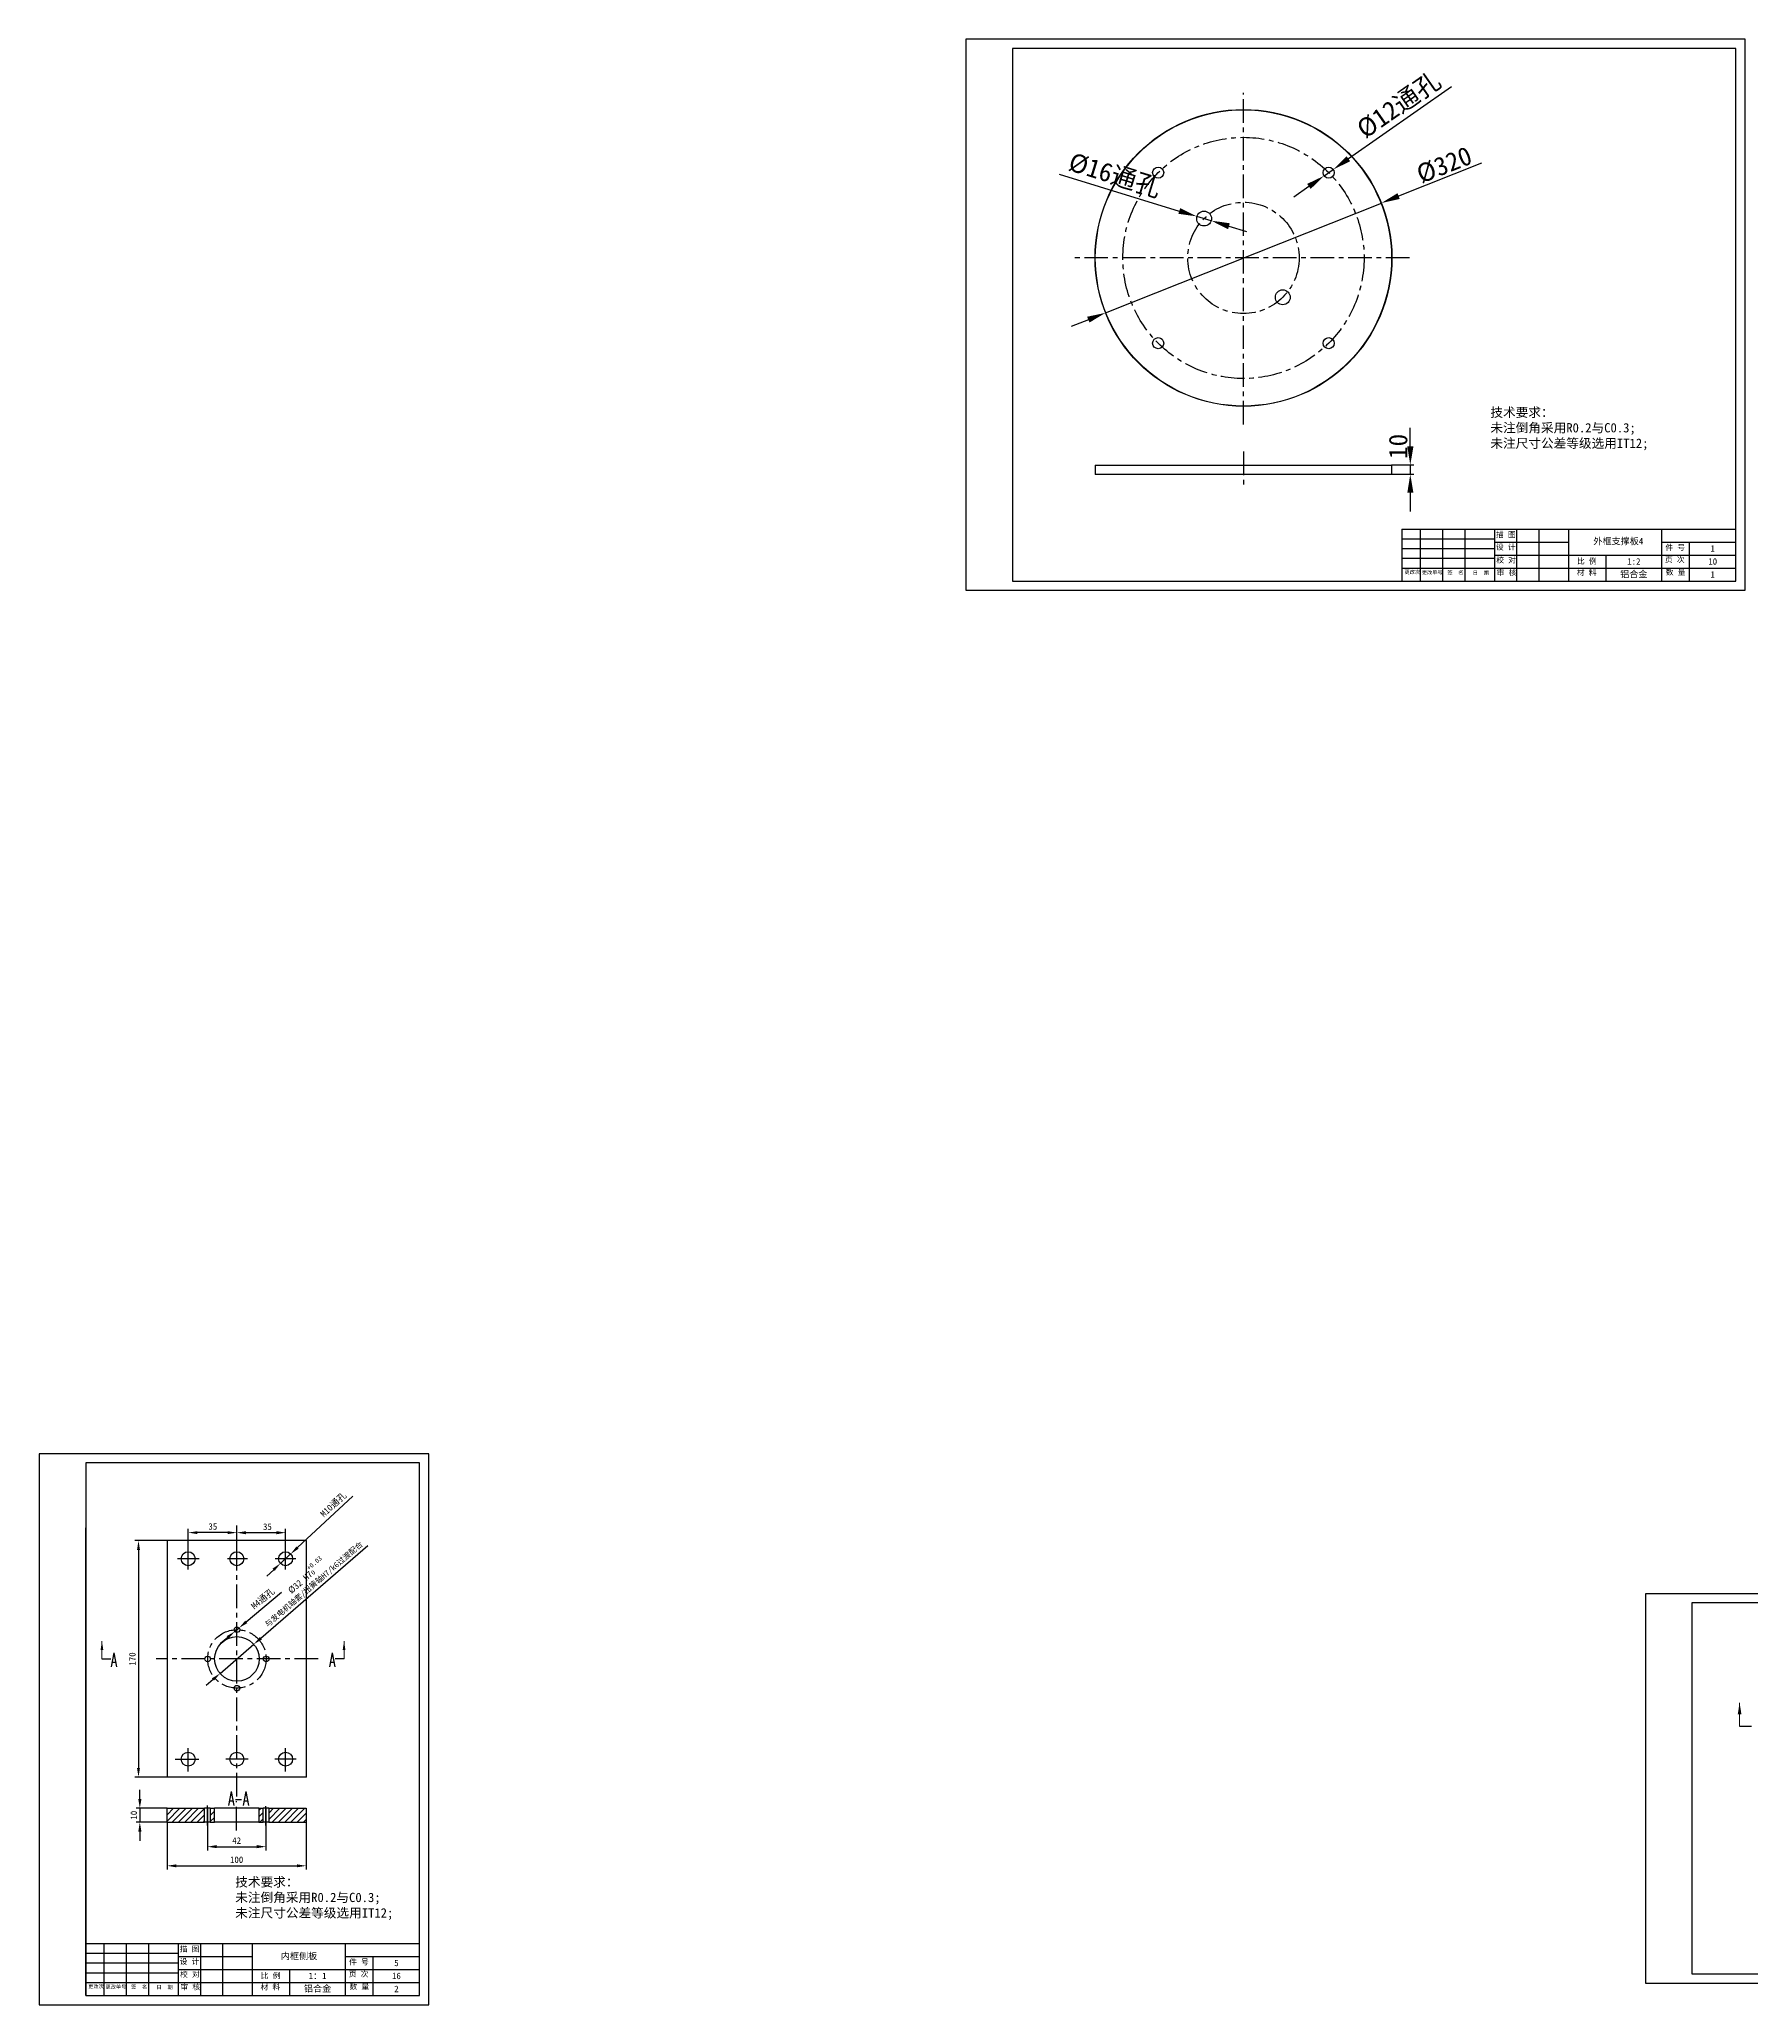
# Model space of a CAD drawing. Header units: millimetres. Extents: x -473 to 6267, y 319 to 3284.
# Drawn here: x 4545 to 5468, y 319 to 1379 of the extents above; entities that cross this region are included whole.
import ezdxf

# ---------------------------------------------------------------- set-up
doc = ezdxf.new("R2010")
doc.units = ezdxf.units.MM
doc.linetypes.add('CENTERX2', pattern=[20.32, 12.7, -2.54, 2.54, -2.54])
for name, color, linetype in [('10', 7, 'Continuous'), ('SLD-0', 7, 'Continuous'), ('轮廓实线层', 170, 'Continuous')]:
    doc.layers.add(name, color=color, linetype=linetype)
for name, color, linetype, lineweight in [('3mm', 7, 'Continuous', 30), ('中心线层', 1, 'CENTERX2', 25), ('标题栏', 7, 'Continuous', 25)]:
    doc.layers.add(name, color=color, linetype=linetype, lineweight=lineweight)
doc.styles.add('SLDTEXTSTYLE4', font='TXT', dxfattribs={"width": 0.566667, "bigfont": 'bigfont'})
doc.dimstyles.new('a0', dxfattribs={"dimtxt": 10, "dimasz": 10, "dimexe": 2, "dimexo": 0, "dimgap": 1.524, "dimtad": 1, "dimdec": 1, "dimzin": 0, "dimtxsty": 'Standard', "dimcen": 2.5, "dimazin": 0, "dimtfac": 1, "dimtdec": 1, "dimtmove": 1, "dimatfit": 3, "dimfxl": 1, "dimtzin": 0, "dimarcsym": 0})
doc.dimstyles.new('a3', dxfattribs={"dimtxt": 5, "dimasz": 5, "dimexe": 2, "dimexo": 0, "dimgap": 1.524, "dimtad": 1, "dimdec": 1, "dimzin": 0, "dimtxsty": 'Standard', "dimcen": 2.5, "dimazin": 0, "dimtp": 0.21, "dimtfac": 1, "dimtdec": 1, "dimtmove": 0, "dimatfit": 3, "dimfxl": 1, "dimtzin": 0, "dimarcsym": 0})

# ---------------------------------------------------------------- blocks, each defined once
blk = doc.blocks.new('*D21')
at = {"layer": 'Defpoints', "color": 0, "transparency": 16777216}
for p in [(5268.6, 1290.6), (5119.9, 1231.4)]:
    blk.add_point(p, dxfattribs=at)
at = {"layer": '轮廓实线层', "color": 0, "lineweight": -2, "transparency": 16777216}
for p, q in [((5322.5, 1312.1), (5277.9, 1294.3)), ((5119.9, 1231.4), (5268.6, 1290.6)), ((5110.7, 1227.7), (5101.4, 1224))]:
    blk.add_line(p, q, dxfattribs=at)
at = {"layer": '轮廓实线层', "color": 0, "transparency": 16777216}
for points in [[(5277.3, 1295.9), (5278.5, 1292.8), (5268.6, 1290.6)], [(5110, 1229.3), (5111.3, 1226.2), (5119.9, 1231.4)]]:
    blk.add_solid(points, dxfattribs=at)
at = {"layer": '轮廓实线层', "color": 0, "lineweight": -3, "transparency": 16777216, "insert": (5302.5, 1311.1), "char_height": 10, "attachment_point": 5, "rotation": 21.7008}
blk.add_mtext('%%C320', dxfattribs=at)
blk = doc.blocks.new('*D22')
at = {"layer": 'Defpoints', "color": 0, "transparency": 16777216}
for p in [(5237.8, 1305.3), (5242.7, 1308.7)]:
    blk.add_point(p, dxfattribs=at)
at = {"layer": '轮廓实线层', "color": 0, "lineweight": -2, "transparency": 16777216}
for p, q in [((5306.4, 1353.2), (5250.9, 1314.4)), ((5237.8, 1305.3), (5242.7, 1308.7)), ((5229.6, 1299.5), (5221.4, 1293.8))]:
    blk.add_line(p, q, dxfattribs=at)
at = {"layer": '轮廓实线层', "color": 0, "transparency": 16777216}
for points in [[(5249.9, 1315.8), (5251.8, 1313.1), (5242.7, 1308.7)], [(5228.6, 1300.9), (5230.5, 1298.2), (5237.8, 1305.3)]]:
    blk.add_solid(points, dxfattribs=at)
at = {"layer": '轮廓实线层', "color": 0, "lineweight": -3, "transparency": 16777216, "insert": (5278.2, 1343.2), "char_height": 10, "width": 62.678, "attachment_point": 5, "rotation": 34.9571}
blk.add_mtext('%%C12{\\fSimSun|b0|i0|c134|p54;通孔}', dxfattribs=at)
blk = doc.blocks.new('*D23')
at = {"layer": 'Defpoints', "color": 0, "transparency": 16777216}
for p in [(5169.2, 1283.4), (5176.9, 1281.1)]:
    blk.add_point(p, dxfattribs=at)
at = {"layer": '轮廓实线层', "color": 0, "lineweight": -2, "transparency": 16777216}
for p, q in [((5095, 1306.2), (5159.7, 1286.3)), ((5176.9, 1281.1), (5169.2, 1283.4)), ((5186.4, 1278.1), (5196, 1275.2))]:
    blk.add_line(p, q, dxfattribs=at)
at = {"layer": '轮廓实线层', "color": 0, "transparency": 16777216}
for points in [[(5160.2, 1287.9), (5159.2, 1284.8), (5169.2, 1283.4)], [(5186.9, 1279.7), (5186, 1276.5), (5176.9, 1281.1)]]:
    blk.add_solid(points, dxfattribs=at)
at = {"layer": '轮廓实线层', "color": 0, "lineweight": -3, "transparency": 16777216, "insert": (5124.9, 1305.3), "char_height": 10, "attachment_point": 5, "rotation": 342.9325}
blk.add_mtext('%%C16{\\fSimSun|b0|i0|c134|p54;通孔}', dxfattribs=at)
blk = doc.blocks.new('*D24')
at = {"layer": 'Defpoints', "color": 0, "transparency": 16777216}
for p in [(5274.1, 1149.4), (5274.1, 1144.4), (5284.2, 1144.4)]:
    blk.add_point(p, dxfattribs=at)
at = {"layer": '轮廓实线层', "color": 0, "lineweight": -2, "transparency": 16777216}
for p, q in [((5284.2, 1159.4), (5284.2, 1169.4)), ((5274.1, 1149.4), (5286.2, 1149.4)), ((5274.1, 1144.4), (5286.2, 1144.4)), ((5284.2, 1149.4), (5284.2, 1144.4)), ((5284.2, 1134.4), (5284.2, 1124.4))]:
    blk.add_line(p, q, dxfattribs=at)
at = {"layer": '轮廓实线层', "color": 0, "transparency": 16777216}
for points in [[(5282.6, 1159.4), (5285.9, 1159.4), (5284.2, 1149.4)], [(5282.6, 1134.4), (5285.9, 1134.4), (5284.2, 1144.4)]]:
    blk.add_solid(points, dxfattribs=at)
at = {"layer": '轮廓实线层', "color": 0, "lineweight": -3, "transparency": 16777216, "insert": (5277.7, 1159.4), "char_height": 10, "attachment_point": 5, "rotation": 90}
blk.add_mtext('10', dxfattribs=at)
blk = doc.blocks.new('*D143')
at = {"layer": 'Defpoints', "color": 0, "transparency": 16777216}
for p in [(4625.5, 573.9), (4625.5, 559.8), (4651.7, 559.8)]:
    blk.add_point(p, dxfattribs=at)
at = {"layer": '轮廓实线层', "color": 0, "lineweight": -2, "transparency": 16777216}
for p, q in [((4625.5, 559.8), (4625.5, 575.9)), ((4646.7, 573.9), (4630.5, 573.9)), ((4651.7, 559.8), (4651.7, 575.9))]:
    blk.add_line(p, q, dxfattribs=at)
at = {"layer": '轮廓实线层', "color": 0, "transparency": 16777216}
for points in [[(4630.5, 574.7), (4630.5, 573.1), (4625.5, 573.9)], [(4646.7, 574.7), (4646.7, 573.1), (4651.7, 573.9)]]:
    blk.add_solid(points, dxfattribs=at)
at = {"layer": '轮廓实线层', "color": 0, "lineweight": -3, "transparency": 16777216, "insert": (4638.8, 577.2), "char_height": 5, "attachment_point": 5}
blk.add_mtext('{\\H0.7x;35}', dxfattribs=at)
blk = doc.blocks.new('*D144')
at = {"layer": 'Defpoints', "color": 0, "transparency": 16777216}
for p in [(4678, 573.9), (4651.7, 559.8), (4678, 559.8)]:
    blk.add_point(p, dxfattribs=at)
at = {"layer": '轮廓实线层', "color": 0, "lineweight": -2, "transparency": 16777216}
for p, q in [((4651.7, 559.8), (4651.7, 575.9)), ((4656.7, 573.9), (4673, 573.9)), ((4678, 559.8), (4678, 575.9))]:
    blk.add_line(p, q, dxfattribs=at)
at = {"layer": '轮廓实线层', "color": 0, "transparency": 16777216}
for points in [[(4656.7, 574.7), (4656.7, 573), (4651.7, 573.9)], [(4673, 574.7), (4673, 573), (4678, 573.9)]]:
    blk.add_solid(points, dxfattribs=at)
at = {"layer": '轮廓实线层', "color": 0, "lineweight": -3, "transparency": 16777216, "insert": (4668.2, 577.1), "char_height": 5, "attachment_point": 5}
blk.add_mtext('{\\H0.7x;35}', dxfattribs=at)
blk = doc.blocks.new('*D145')
at = {"layer": 'Defpoints', "color": 0, "transparency": 16777216}
for p in [(4680.7, 562.4), (4675.2, 557.3)]:
    blk.add_point(p, dxfattribs=at)
at = {"layer": '轮廓实线层', "color": 0, "lineweight": -2, "transparency": 16777216}
for p, q in [((4714.3, 593.5), (4684.4, 565.8)), ((4675.2, 557.3), (4680.7, 562.4)), ((4671.6, 553.9), (4667.9, 550.5))]:
    blk.add_line(p, q, dxfattribs=at)
at = {"layer": '轮廓实线层', "color": 0, "transparency": 16777216}
for points in [[(4683.8, 566.4), (4685, 565.2), (4680.7, 562.4)], [(4671, 554.5), (4672.1, 553.3), (4675.2, 557.3)]]:
    blk.add_solid(points, dxfattribs=at)
at = {"layer": '轮廓实线层', "color": 0, "lineweight": -3, "transparency": 16777216, "insert": (4703.8, 588.9), "char_height": 5, "attachment_point": 5, "rotation": 42.8433}
blk.add_mtext('{\\H0.7x;M10\\fSimSun|b0|i0|c134|p54;通孔}', dxfattribs=at)
blk = doc.blocks.new('*D146')
at = {"layer": 'Defpoints', "color": 0, "transparency": 16777216}
for p in [(4660.8, 513.7), (4642.7, 498)]:
    blk.add_point(p, dxfattribs=at)
at = {"layer": '轮廓实线层', "color": 0, "lineweight": -2, "transparency": 16777216}
for p, q in [((4722.4, 566.7), (4664.6, 516.9)), ((4642.7, 498), (4660.8, 513.7)), ((4638.9, 494.7), (4635.1, 491.5))]:
    blk.add_line(p, q, dxfattribs=at)
at = {"layer": '轮廓实线层', "color": 0, "transparency": 16777216}
for points in [[(4664.1, 517.6), (4665.2, 516.3), (4660.8, 513.7)], [(4638.3, 495.4), (4639.4, 494.1), (4642.7, 498)]]:
    blk.add_solid(points, dxfattribs=at)
at = {"layer": '轮廓实线层', "color": 0, "lineweight": -3, "transparency": 16777216, "insert": (4690.7, 548.9), "char_height": 5, "width": 121.174, "attachment_point": 5, "rotation": 40.7677}
blk.add_mtext('{\\H0.7x;%%C32 H7\\H0.7x;\\S+0.03^ 0;}\\P{\\fSimSun|b0|i0|c134|p54;\\H0.6x;与发电机轴套/扭簧轴H7/k6过渡配合}', dxfattribs=at)
blk = doc.blocks.new('*D147')
at = {"layer": 'Defpoints', "color": 0, "transparency": 16777216}
for p in [(4614.1, 417.8), (4689.1, 417.8), (4689.1, 394.3)]:
    blk.add_point(p, dxfattribs=at)
at = {"layer": '轮廓实线层', "color": 0, "lineweight": -2, "transparency": 16777216}
for p, q in [((4614.1, 417.8), (4614.1, 392.3)), ((4689.1, 417.8), (4689.1, 392.3)), ((4619.1, 394.3), (4684.1, 394.3))]:
    blk.add_line(p, q, dxfattribs=at)
at = {"layer": '轮廓实线层', "color": 0, "transparency": 16777216}
for points in [[(4619.1, 395.1), (4619.1, 393.5), (4614.1, 394.3)], [(4684.1, 395.1), (4684.1, 393.5), (4689.1, 394.3)]]:
    blk.add_solid(points, dxfattribs=at)
at = {"layer": '轮廓实线层', "color": 0, "lineweight": -3, "transparency": 16777216, "insert": (4651.6, 397.6), "char_height": 5, "attachment_point": 5}
blk.add_mtext('{\\H0.7x;100}', dxfattribs=at)
blk = doc.blocks.new('*D148')
at = {"layer": 'Defpoints', "color": 0, "transparency": 16777216}
for p in [(4614.2, 569.6), (4598.7, 442.1), (4614.2, 442.1)]:
    blk.add_point(p, dxfattribs=at)
at = {"layer": '轮廓实线层', "color": 0, "lineweight": -2, "transparency": 16777216}
for p, q in [((4614.2, 569.6), (4596.7, 569.6)), ((4598.7, 564.6), (4598.7, 447.1)), ((4614.2, 442.1), (4596.7, 442.1))]:
    blk.add_line(p, q, dxfattribs=at)
at = {"layer": '轮廓实线层', "color": 0, "transparency": 16777216}
for points in [[(4597.9, 564.6), (4599.5, 564.6), (4598.7, 569.6)], [(4597.9, 447.1), (4599.5, 447.1), (4598.7, 442.1)]]:
    blk.add_solid(points, dxfattribs=at)
at = {"layer": '轮廓实线层', "color": 0, "lineweight": -3, "transparency": 16777216, "insert": (4595.4, 505.8), "char_height": 5, "attachment_point": 5, "rotation": 90}
blk.add_mtext('{\\H0.7x;170}', dxfattribs=at)
blk = doc.blocks.new('*D149')
at = {"layer": 'Defpoints', "color": 0, "transparency": 16777216}
for p in [(4635.9, 425.3), (4667.4, 425.3), (4667.4, 404.6)]:
    blk.add_point(p, dxfattribs=at)
at = {"layer": '轮廓实线层', "color": 0, "lineweight": -2, "transparency": 16777216}
for p, q in [((4635.9, 425.3), (4635.9, 402.6)), ((4667.4, 425.3), (4667.4, 402.6)), ((4640.9, 404.6), (4662.4, 404.6))]:
    blk.add_line(p, q, dxfattribs=at)
at = {"layer": '轮廓实线层', "color": 0, "transparency": 16777216}
for points in [[(4640.9, 405.5), (4640.9, 403.8), (4635.9, 404.6)], [(4662.4, 405.5), (4662.4, 403.8), (4667.4, 404.6)]]:
    blk.add_solid(points, dxfattribs=at)
at = {"layer": '轮廓实线层', "color": 0, "lineweight": -3, "transparency": 16777216, "insert": (4651.6, 407.9), "char_height": 5, "attachment_point": 5}
blk.add_mtext('{\\H0.7x;42}', dxfattribs=at)
blk = doc.blocks.new('*D150')
at = {"layer": 'Defpoints', "color": 0, "transparency": 16777216}
for p in [(4650.6, 520.6), (4652.9, 522.5)]:
    blk.add_point(p, dxfattribs=at)
at = {"layer": '轮廓实线层', "color": 0, "lineweight": -2, "transparency": 16777216}
for p, q in [((4675.8, 541.6), (4656.7, 525.7)), ((4650.6, 520.6), (4652.9, 522.5)), ((4646.8, 517.4), (4642.9, 514.2))]:
    blk.add_line(p, q, dxfattribs=at)
at = {"layer": '轮廓实线层', "color": 0, "transparency": 16777216}
for points in [[(4646.2, 518.1), (4647.3, 516.8), (4650.6, 520.6)], [(4656.2, 526.4), (4657.3, 525.1), (4652.9, 522.5)]]:
    blk.add_solid(points, dxfattribs=at)
at = {"layer": '轮廓实线层', "color": 0, "lineweight": -3, "transparency": 16777216, "insert": (4665.8, 538.2), "char_height": 5, "attachment_point": 5, "rotation": 39.7762}
blk.add_mtext('{\\H0.7x;M4\\fSimSun|b0|i0|c134|p54;通孔}', dxfattribs=at)
blk = doc.blocks.new('*D151')
at = {"layer": 'Defpoints', "color": 0, "transparency": 16777216}
for p in [(4614.1, 425.3), (4599.4, 417.8), (4614.1, 417.8)]:
    blk.add_point(p, dxfattribs=at)
at = {"layer": '轮廓实线层', "color": 0, "lineweight": -2, "transparency": 16777216}
for p, q in [((4599.4, 430.3), (4599.4, 435.3)), ((4614.1, 425.3), (4597.4, 425.3)), ((4599.4, 425.3), (4599.4, 417.8)), ((4614.1, 417.8), (4597.4, 417.8)), ((4599.4, 412.8), (4599.4, 407.8))]:
    blk.add_line(p, q, dxfattribs=at)
at = {"layer": '轮廓实线层', "color": 0, "transparency": 16777216}
for points in [[(4598.6, 430.3), (4600.3, 430.3), (4599.4, 425.3)], [(4598.6, 412.8), (4600.3, 412.8), (4599.4, 417.8)]]:
    blk.add_solid(points, dxfattribs=at)
at = {"layer": '轮廓实线层', "color": 0, "lineweight": -3, "transparency": 16777216, "insert": (4596.2, 421.6), "char_height": 5, "attachment_point": 5, "rotation": 90}
blk.add_mtext('{\\H0.7x;10}', dxfattribs=at)

msp = doc.modelspace()

# ---------------------------------------------------------------- hatches: boundary and pattern name
at = {"layer": '轮廓实线层', "lineweight": -3}
h = msp.add_hatch(dxfattribs=at)
h.set_pattern_fill('ANSI31', color=5, scale=0.75)
h.set_pattern_definition([(45, (5048.385, 2677.9411), (-1.683798, 1.683798), [])])
h.paths.add_polyline_path([(4634.363, 417.83), (4634.363, 425.33), (4614.113, 425.33), (4614.113, 417.83)])
h.paths.add_polyline_path([(4637.363, 417.83), (4639.613, 417.83), (4639.613, 425.33), (4637.363, 425.33)])
h.paths.add_polyline_path([(4663.613, 417.83), (4665.863, 417.83), (4665.863, 425.33), (4663.613, 425.33)])
h.paths.add_polyline_path([(4689.113, 417.83), (4689.113, 425.33), (4668.863, 425.33), (4668.863, 417.83)])

# ---------------------------------------------------------------- linework, layer by layer
for p, q in [((5459.708, 1086.86), (5459.708, 1114.86)), ((5279.708, 1086.86), (5459.708, 1086.86))]:
    msp.add_line(p, q)
at = {"color": 7, "linetype": 'Continuous', "lineweight": 18}
for p, q in [((4578.998, 505.828), (4578.998, 515.353)), ((4709.498, 505.828), (4709.498, 515.353)), ((5461.7, 469.531), (5461.7, 482.231))]:
    msp.add_line(p, q, dxfattribs=at)
at = {"color": 7}
for p, q in [((4578.998, 505.828), (4583.76, 505.828)), ((4709.498, 505.828), (4704.735, 505.828))]:
    msp.add_line(p, q, dxfattribs=at)
at = {"color": 7, "lineweight": -3}
msp.add_line((5461.7, 469.531), (5468.05, 469.531), dxfattribs=at)
at = {"color": 7, "linetype": 'Continuous', "lineweight": 18}
for points in [[(4578.998, 515.353), (4578.236, 510.59), (4579.76, 510.59)], [(4709.498, 515.353), (4708.736, 510.59), (4710.26, 510.59)], [(5461.7, 482.231), (5460.684, 475.881), (5462.716, 475.881)]]:
    msp.add_solid(points, dxfattribs=at)
at = {"layer": '10'}
for points in [[(5044.708, 1081.86), (5464.708, 1081.86), (5464.708, 1378.86), (5044.708, 1378.86)], [(4545.238, 319.443), (4755.238, 319.443), (4755.238, 616.443), (4545.238, 616.443)], [(5411.044, 330.999), (5708.044, 330.999), (5708.044, 540.999), (5411.044, 540.999)]]:
    msp.add_lwpolyline(points, close=True, dxfattribs=at)
at = {"layer": '3mm', "linetype": 'Continuous', "lineweight": 30}
for p, q in [((5114.277, 1149.214), (5114.277, 1144.514)), ((5114.427, 1149.364), (5274.127, 1149.364)), ((5274.127, 1144.364), (5114.427, 1144.364)), ((5274.277, 1144.514), (5274.277, 1149.214))]:
    msp.add_line(p, q, dxfattribs=at)
at = {"layer": '3mm'}
for p, q in [((5279.708, 1114.86), (5279.708, 1086.86)), ((5279.708, 1114.86), (5459.708, 1114.86)), ((4614.248, 442.078), (4614.248, 569.578)), ((4689.248, 569.578), (4614.248, 569.578)), ((4689.248, 442.078), (4689.248, 569.578)), ((4689.248, 442.078), (4614.248, 442.078)), ((4614.113, 425.33), (4634.363, 425.33)), ((4614.113, 417.83), (4614.113, 425.33)), ((4634.363, 417.83), (4634.363, 425.33)), ((4637.363, 425.33), (4634.363, 425.33)), ((4637.363, 425.33), (4637.363, 417.83)), ((4637.363, 425.33), (4639.613, 425.33)), ((4639.613, 417.83), (4639.613, 425.33)), ((4663.613, 425.33), (4639.613, 425.33)), ((4663.613, 425.33), (4663.613, 417.83)), ((4663.613, 425.33), (4665.863, 425.33)), ((4665.863, 417.83), (4665.863, 425.33)), ((4668.863, 425.33), (4665.863, 425.33)), ((4668.863, 425.33), (4668.863, 417.83)), ((4668.863, 425.33), (4689.113, 425.33)), ((4689.113, 425.33), (4689.113, 417.83)), ((4614.113, 417.83), (4634.363, 417.83)), ((4637.363, 417.83), (4634.363, 417.83)), ((4637.363, 417.83), (4639.613, 417.83)), ((4663.613, 417.83), (4639.613, 417.83)), ((4663.613, 417.83), (4665.863, 417.83)), ((4668.863, 417.83), (4665.863, 417.83)), ((4668.863, 417.83), (4689.113, 417.83)), ((4570.238, 352.443), (4750.238, 352.443))]:
    msp.add_line(p, q, dxfattribs=at)
for points in [[(5069.708, 1086.86), (5459.708, 1086.86), (5459.708, 1373.86), (5069.708, 1373.86)], [(4570.238, 324.443), (4750.238, 324.443), (4750.238, 611.443), (4570.238, 611.443)], [(5436.044, 335.999), (5703.044, 335.999), (5703.044, 535.999), (5436.044, 535.999)]]:
    msp.add_lwpolyline(points, close=True, dxfattribs=at)
at = {"layer": '3mm', "linetype": 'Continuous', "lineweight": 30}
for centre, radius in [((5194.277, 1261.025), 80), ((5194.277, 1261.025), 79.85), ((5148.315, 1306.987), 3), ((5240.239, 1306.987), 3), ((5173.064, 1282.238), 4), ((5215.49, 1239.812), 4), ((5148.315, 1215.063), 3), ((5240.239, 1215.063), 3)]:
    msp.add_circle(centre, radius, dxfattribs=at)
at = {"layer": '3mm'}
for centre, radius in [((4625.498, 559.828), 3.75), ((4651.748, 559.828), 3.75), ((4677.998, 559.828), 3.75), ((4651.748, 521.578), 1.5), ((4651.748, 505.828), 12), ((4635.998, 505.828), 1.5), ((4667.498, 505.828), 1.5), ((4651.748, 490.078), 1.5), ((4625.498, 451.828), 3.75), ((4651.748, 451.828), 3.75), ((4677.998, 451.828), 3.75)]:
    msp.add_circle(centre, radius, dxfattribs=at)
at = {"layer": '3mm', "linetype": 'Continuous', "lineweight": 30}
for centre, start, end in [((5114.427, 1149.214), 90, 180), ((5114.427, 1144.514), 180, 270), ((5274.127, 1149.214), 0, 90), ((5274.127, 1144.514), 270, 0)]:
    msp.add_arc(centre, 0.15, start, end, dxfattribs=at)
at = {"layer": '中心线层', "lineweight": -3}
for p, q in [((5194.277, 1171.29), (5194.277, 1349.988)), ((5283.805, 1261.025), (5101.454, 1261.025)), ((5194.277, 1156.671), (5194.277, 1138.376)), ((4695.572, 505.828), (4608.162, 505.828))]:
    msp.add_line(p, q, dxfattribs=at)
at = {"layer": '中心线层'}
for p, q in [((4651.748, 431.642), (4651.748, 577.752)), ((4625.498, 554.009), (4625.498, 565.906)), ((4677.998, 554.009), (4677.998, 564.835)), ((4631.317, 559.828), (4619.769, 559.828)), ((4657.388, 559.828), (4646.674, 559.828)), ((4683.458, 559.828), (4672.387, 559.828)), ((4625.498, 445.209), (4625.498, 457.753)), ((4677.998, 445.09), (4677.998, 458.351)), ((4618.462, 451.828), (4631.133, 451.828)), ((4657.792, 451.828), (4645.837, 451.828)), ((4683.733, 451.828), (4672.138, 451.828)), ((4635.863, 416.006), (4635.863, 426.904)), ((4651.613, 413.383), (4651.613, 429.086)), ((4667.363, 416.006), (4667.363, 426.378))]:
    msp.add_line(p, q, dxfattribs=at)
at = {"layer": '中心线层', "lineweight": -3}
for radius in [65, 30]:
    msp.add_circle((5194.277, 1261.025), radius, dxfattribs=at)
at = {"layer": '中心线层'}
msp.add_circle((4651.748, 505.828), 15.75, dxfattribs=at)
at = {"layer": '标题栏'}
for p, q in [((5289.708, 1086.86), (5289.708, 1114.86)), ((5301.708, 1086.86), (5301.708, 1114.86)), ((5313.708, 1086.86), (5313.708, 1114.86)), ((5329.708, 1086.86), (5329.708, 1114.86)), ((5341.708, 1086.86), (5341.708, 1114.86)), ((5353.708, 1086.86), (5353.708, 1114.86)), ((5369.708, 1086.86), (5369.708, 1114.86)), ((5419.708, 1086.86), (5419.708, 1114.86)), ((5279.708, 1109.61), (5329.708, 1109.61)), ((5279.708, 1104.36), (5329.708, 1104.36)), ((5329.708, 1107.86), (5369.708, 1107.86)), ((5419.708, 1107.86), (5459.708, 1107.86)), ((5434.708, 1086.86), (5434.708, 1107.86)), ((5279.708, 1099.11), (5329.708, 1099.11)), ((5279.708, 1093.86), (5459.708, 1093.86)), ((5329.708, 1100.86), (5369.708, 1100.86)), ((5369.708, 1100.86), (5419.708, 1100.86)), ((5389.708, 1086.86), (5389.708, 1100.86)), ((5419.708, 1100.86), (5459.708, 1100.86)), ((4570.238, 324.443), (4570.238, 576.443)), ((4750.238, 324.443), (4750.238, 576.443)), ((4570.238, 352.443), (4570.238, 324.443)), ((4580.238, 324.443), (4580.238, 352.443)), ((4592.238, 324.443), (4592.238, 352.443)), ((4604.238, 324.443), (4604.238, 352.443)), ((4620.238, 324.443), (4620.238, 352.443)), ((4632.238, 324.443), (4632.238, 352.443)), ((4644.238, 324.443), (4644.238, 352.443)), ((4660.238, 324.443), (4660.238, 352.443)), ((4710.238, 324.443), (4710.238, 352.443)), ((4750.238, 324.443), (4750.238, 352.443)), ((4570.238, 347.193), (4620.238, 347.193)), ((4570.238, 341.943), (4620.238, 341.943)), ((4620.238, 345.443), (4660.238, 345.443)), ((4710.238, 345.443), (4750.238, 345.443)), ((4725.238, 324.443), (4725.238, 345.443)), ((4570.238, 336.693), (4620.238, 336.693)), ((4570.238, 331.443), (4750.238, 331.443)), ((4620.238, 338.443), (4660.238, 338.443)), ((4660.238, 338.443), (4710.238, 338.443)), ((4680.238, 324.443), (4680.238, 338.443)), ((4710.238, 338.443), (4750.238, 338.443)), ((4570.238, 324.443), (4750.238, 324.443))]:
    msp.add_line(p, q, dxfattribs=at)

# ---------------------------------------------------------------- texts
at = {"color": 7, "linetype": 'Continuous', "char_height": 7.5, "attachment_point": 1, "style": 'SLDTEXTSTYLE4'}
for insert in [(4583.76, 509.078), (4701.484, 509.078)]:
    msp.add_mtext('A', dxfattribs=dict(at, insert=insert))
at = {"layer": '10', "insert": (4652.608, 434.286), "char_height": 7.5, "attachment_point": 2, "style": 'SLDTEXTSTYLE4'}
msp.add_mtext('A-A', dxfattribs=at)
at = {"layer": 'SLD-0', "linetype": 'Continuous', "lineweight": -3}
for s, width, insert, char_height, attachment_point in [('{\\fSimSun|b0|i0|c134|p54;技术要求：\\P未注倒角采用R0.2与C0.3;\\P未注尺寸公差等级选用IT12;}', 122.83668, (5327.372, 1180.308), 5, 1), ('1', 25, (5447.208, 1104.36), 3.5, 5), ('{\\fSimSun|b0|i0|c134|p54;铝合金}', 30, (5404.708, 1090.36), 3.5, 5), ('{\\fSimSun|b0|i0|c134|p54;1:2}', 30, (5404.708, 1097.36), 3.5, 5), ('10', 25, (5447.208, 1097.36), 3.5, 5), ('1', 25, (5447.208, 1090.36), 3.5, 5), ('{\\fSimSun|b0|i0|c134|p54;技术要求：\\P未注倒角采用R0.2与C0.3;\\P未注尺寸公差等级选用IT12;}', 122.83668, (4650.849, 388.105), 5, 1), ('{\\fSimSun|b0|i0|c134|p54;内框侧板}', 50, (4685.238, 345.443), 3.5, 5), ('5', 25, (4737.738, 341.943), 3.5, 5), ('{\\fSimSun|b0|i0|c134|p54;铝合金}', 30, (4695.238, 327.943), 3.5, 5), ('{\\fSimSun|b0|i0|c134|p54;1：1}', 30, (4695.238, 334.943), 3.5, 5), ('16', 25, (4737.738, 334.943), 3.5, 5), ('2', 25, (4737.738, 327.943), 3.5, 5)]:
    msp.add_mtext_dynamic_manual_height_columns(s, width=width, gutter_width=17.5, heights=[0], dxfattribs=dict(at, insert=insert, char_height=char_height, attachment_point=attachment_point))
at = {"layer": '标题栏', "attachment_point": 1}
for s, insert, char_height, width in [('{\\fSimSun|b0|i0|c134|p54; 描 图}', (5328.152, 1113.409), 3, 12.20894), ('{\\fSimSun|b0|i0|c134|p54;设 计}', (5330.332, 1106.654), 3, 11.99092), ('{\\fSimSun|b0|i0|c134|p54;件 号}', (5421.681, 1106.436), 3, 14.17108), ('{\\fSimSun|b0|i0|c134|p54;更改次}', (5281.064, 1092.708), 2, 9.37414), ('{\\fSimSun|b0|i0|c134|p54;更改单号}', (5290.435, 1092.49), 2, 12.42695), ('{\\fSimSun|b0|i0|c134|p54;签  名}', (5304.17, 1092.49), 2, 11.99092), ('{\\fSimSun|b0|i0|c134|p54;日  期}', (5317.905, 1092.272), 2, 16.13323), ('{\\fSimSun|b0|i0|c134|p54;校 对}', (5330.55, 1099.681), 3, 11.99092), ('{\\fSimSun|b0|i0|c134|p54;审 核}', (5330.768, 1092.926), 3, 12.20893), ('{\\fSimSun|b0|i0|c134|p54;材 料}', (5373.935, 1092.926), 3, 18.09539), ('{\\fSimSun|b0|i0|c134|p54;比 例}', (5374.063, 1099.06), 3, 12.20893), ('{\\fSimSun|b0|i0|c134|p54;页 次}', (5421.463, 1099.899), 3, 14.60712), ('{\\fSimSun|b0|i0|c134|p54;数 量}', (5421.899, 1093.144), 3, 14.60712), ('{\\fSimSun|b0|i0|c134|p54; 描 图}', (4618.681, 350.992), 3, 12.20894), ('{\\fSimSun|b0|i0|c134|p54;设 计}', (4620.861, 344.237), 3, 11.99092), ('{\\fSimSun|b0|i0|c134|p54;件 号}', (4712.21, 344.019), 3, 14.17108), ('{\\fSimSun|b0|i0|c134|p54;更改次}', (4571.593, 330.29), 2, 9.37414), ('{\\fSimSun|b0|i0|c134|p54;更改单号}', (4580.964, 330.072), 2, 12.42695), ('{\\fSimSun|b0|i0|c134|p54;签  名}', (4594.699, 330.072), 2, 11.99092), ('{\\fSimSun|b0|i0|c134|p54;日  期}', (4608.435, 329.855), 2, 16.13323), ('{\\fSimSun|b0|i0|c134|p54;校 对}', (4621.079, 337.264), 3, 11.99092), ('{\\fSimSun|b0|i0|c134|p54;审 核}', (4621.298, 330.508), 3, 12.20893), ('{\\fSimSun|b0|i0|c134|p54;材 料}', (4664.465, 330.508), 3, 18.09539), ('{\\fSimSun|b0|i0|c134|p54;比 例}', (4664.592, 336.642), 3, 12.20893), ('{\\fSimSun|b0|i0|c134|p54;页 次}', (4711.992, 337.481), 3, 14.60712), ('{\\fSimSun|b0|i0|c134|p54;数 量}', (4712.428, 330.726), 3, 14.60712)]:
    msp.add_mtext(s, dxfattribs=dict(at, insert=insert, char_height=char_height, width=width))
at = {"layer": '标题栏', "lineweight": -3, "insert": (5396.331, 1108.114), "char_height": 3.5, "attachment_point": 5}
msp.add_mtext_dynamic_manual_height_columns('{\\fSimSun|b0|i0|c134|p54;外框支撑板4}', width=30, gutter_width=17.5, heights=[0], dxfattribs=at)

# ---------------------------------------------------------------- dimensions: what is measured, and where the dimension line sits
at = {"layer": '轮廓实线层', "lineweight": -3}
for p1, p2, text, dimstyle, picture, middle in [((5237.78, 1305.268), (5242.698, 1308.706), '%%C12{\\fSimSun|b0|i0|c134|p54;通孔}', 'a0', '*D22', (5278.181, 1343.211)), ((5176.887, 1281.064), (5169.24, 1283.412), '%%C16{\\fSimSun|b0|i0|c134|p54;通孔}', 'a0', '*D23', (5124.872, 1305.349)), ((5119.947, 1231.445), (5268.607, 1290.606), '%%C320', 'a0', '*D21', (5302.453, 1311.097)), ((4642.659, 497.992), (4660.836, 513.663), '{\\H0.7x;%%C32 H7\\H0.7x;\\S+0.03^ 0;}\\P{\\fSimSun|b0|i0|c134|p54;\\H0.6x;与发电机轴套/扭簧轴H7/k6过渡配合}', 'a3', '*D146', (4690.681, 548.927)), ((4650.595, 520.618), (4652.901, 522.537), '{\\H0.7x;M4\\fSimSun|b0|i0|c134|p54;通孔}', 'a3', '*D150', (4665.798, 538.183))]:
    dim = msp.add_diameter_dim_2p(p1=p1, p2=p2, text=text, dimstyle=dimstyle, dxfattribs=at)
    dim.commit()
    dim.dimension.update_dxf_attribs({"geometry": picture, "text_midpoint": middle})
dim = msp.add_linear_dim(base=(5284.242, 1144.364), p1=(5274.127, 1149.364), p2=(5274.127, 1144.364), angle=90, text='10', dimstyle='a0', dxfattribs=at)
dim.commit()
dim.dimension.update_dxf_attribs({"geometry": '*D24', "text_midpoint": (5284.242, 1159.364), "dimtype": 160})
dim = msp.add_diameter_dim_2p(p1=(4675.248, 557.278), p2=(4680.747, 562.378), text='{\\H0.7x;M10\\fSimSun|b0|i0|c134|p54;通孔}', dimstyle='a3', dxfattribs=at)
dim.commit()
dim.dimension.update_dxf_attribs({"geometry": '*D145', "text_midpoint": (4706.406, 586.174), "dimtype": 163})
for base, p2, picture, middle in [((4625.498, 573.91), (4625.498, 559.828), '*D143', (4638.763, 573.91)), ((4677.998, 573.854), (4677.998, 559.828), '*D144', (4668.203, 573.854))]:
    dim = msp.add_linear_dim(base=base, p1=(4651.748, 559.828), p2=p2, text='{\\H0.7x;35}', dimstyle='a3', dxfattribs=at)
    dim.commit()
    dim.dimension.update_dxf_attribs({"geometry": picture, "text_midpoint": middle, "dimtype": 160})
for base, p1, p2, text, picture, middle in [((4598.698, 442.078), (4614.248, 569.578), (4614.248, 442.078), '{\\H0.7x;170}', '*D148', (4595.424, 505.828)), ((4599.429, 417.83), (4614.113, 425.33), (4614.113, 417.83), '{\\H0.7x;10}', '*D151', (4596.155, 421.58))]:
    dim = msp.add_linear_dim(base=base, p1=p1, p2=p2, angle=90, text=text, dimstyle='a3', dxfattribs=at)
    dim.commit()
    dim.dimension.update_dxf_attribs({"geometry": picture, "text_midpoint": middle})
for base, p1, p2, text, picture, middle in [((4667.363, 404.645), (4635.863, 425.33), (4667.363, 425.33), '{\\H0.7x;42}', '*D149', (4651.613, 407.919)), ((4689.113, 394.314), (4614.113, 417.83), (4689.113, 417.83), '{\\H0.7x;100}', '*D147', (4651.613, 397.588))]:
    dim = msp.add_linear_dim(base=base, p1=p1, p2=p2, text=text, dimstyle='a3', dxfattribs=at)
    dim.commit()
    dim.dimension.update_dxf_attribs({"geometry": picture, "text_midpoint": middle})

doc.saveas('drawing.dxf')
